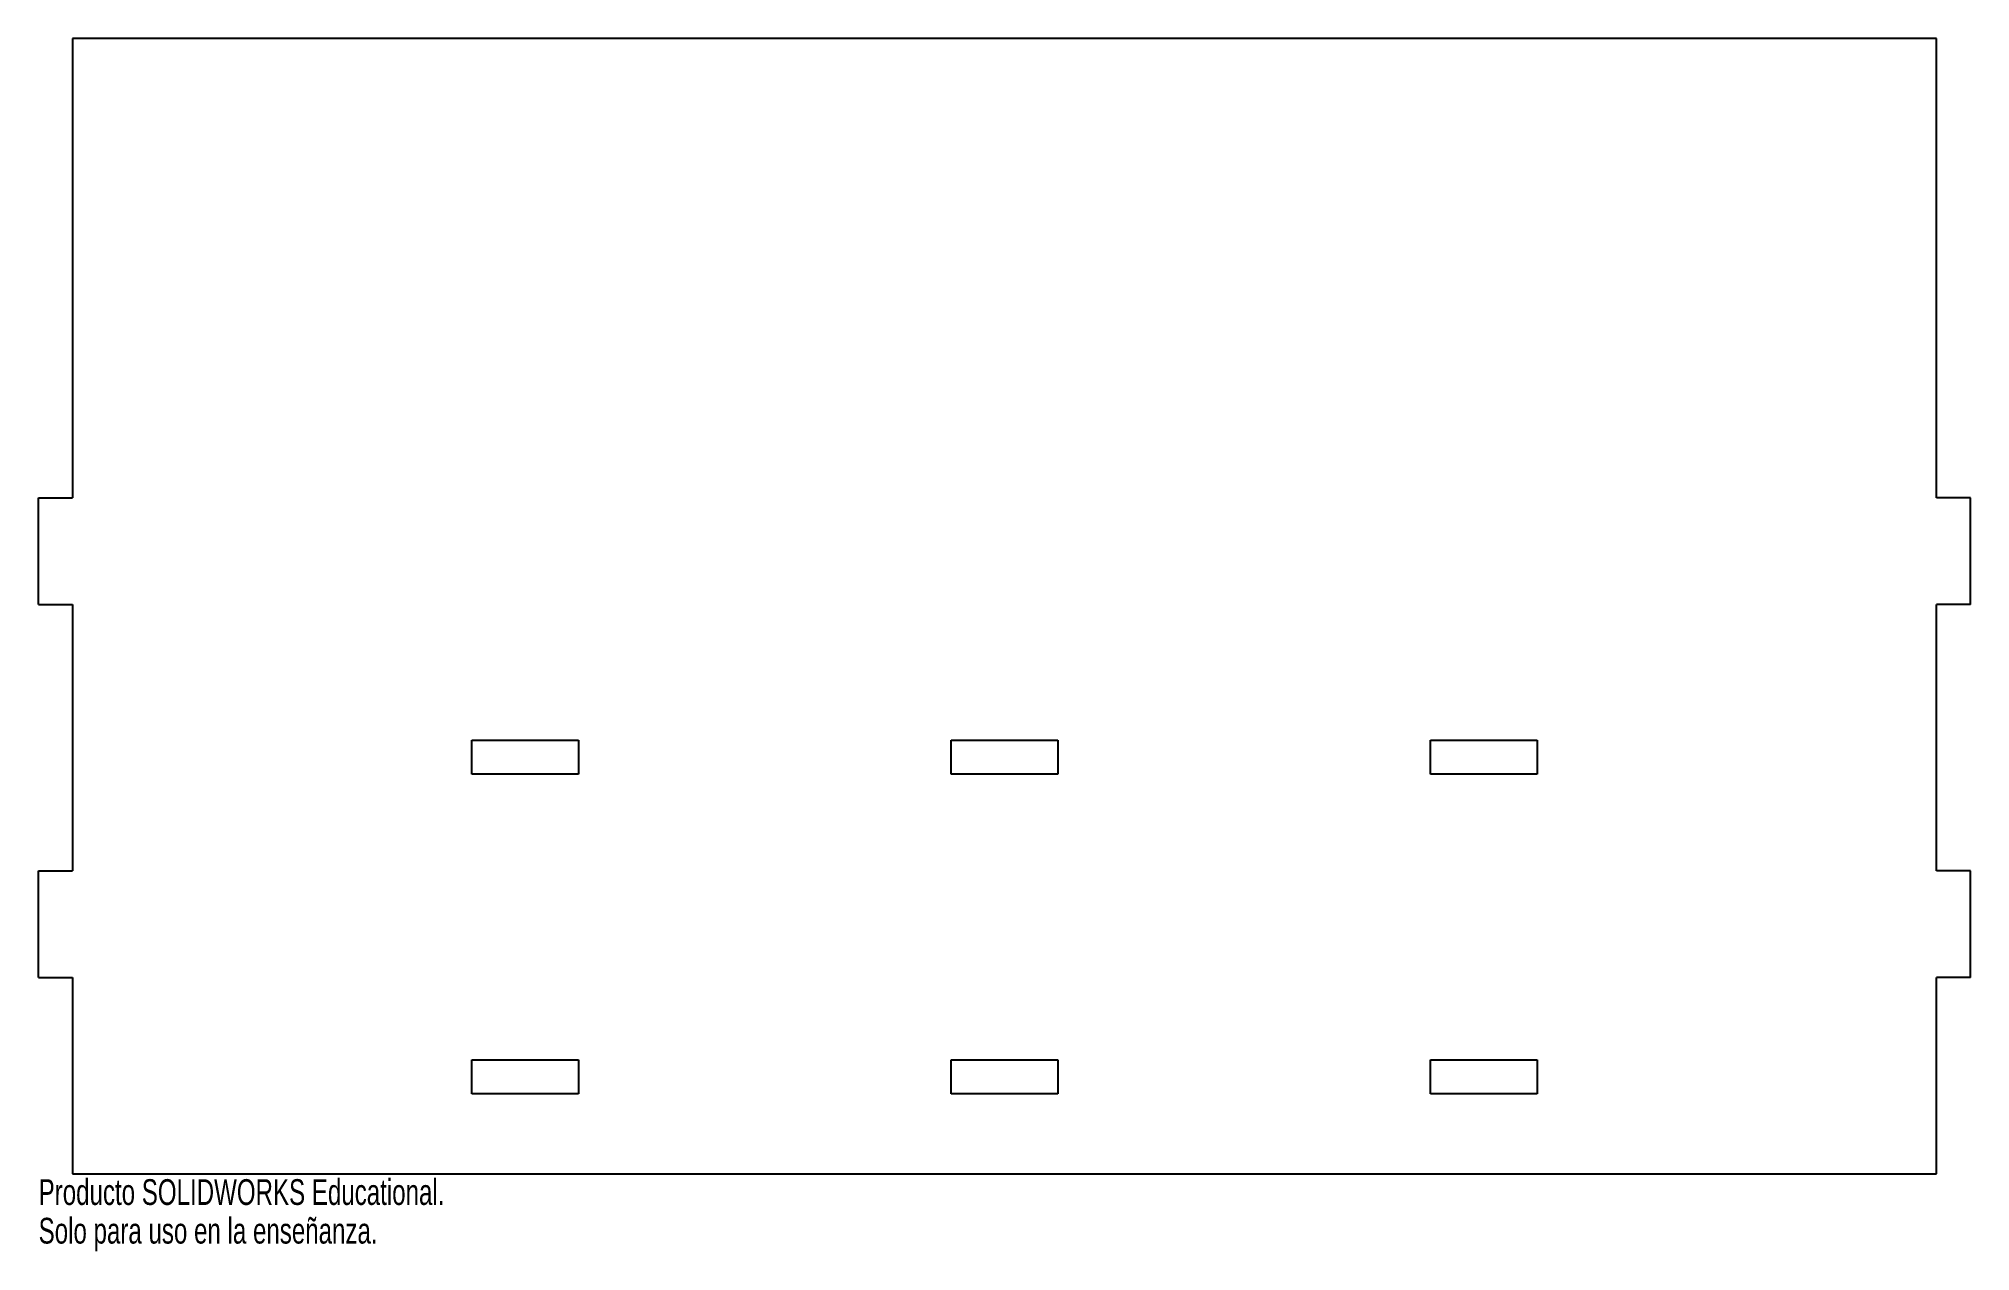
# Model space of a CAD drawing. Header units: millimetres. Extents: x -156 to 206, y -26 to 201.
import ezdxf

# ---------------------------------------------------------------- set-up
doc = ezdxf.new("R2010")
doc.units = ezdxf.units.MM
doc.styles.add('SLDTEXTSTYLE0', font='TXT', dxfattribs={"width": 0.7})

msp = doc.modelspace()

# ---------------------------------------------------------------- linework, layer by layer
at = {"color": 7, "linetype": 'Continuous', "lineweight": 25}
for p, q in [((200, 201.47), (-150, 201.47)), ((-150, 201.47), (-150, 115.31)), ((200, 115.31), (200, 201.47)), ((-156.35, 95.31), (-156.35, 115.31)), ((-156.35, 115.31), (-150, 115.31)), ((206.35, 115.31), (200, 115.31)), ((206.35, 95.31), (206.35, 115.31)), ((-156.35, 95.31), (-150, 95.31)), ((-150, 95.31), (-150, 45.31)), ((206.35, 95.31), (200, 95.31)), ((200, 45.31), (200, 95.31)), ((-75, 63.47), (-75, 69.82)), ((-75, 69.82), (-55, 69.82)), ((-55, 69.82), (-55, 63.47)), ((15, 63.47), (15, 69.82)), ((15, 69.82), (35, 69.82)), ((35, 69.82), (35, 63.47)), ((105, 63.47), (105, 69.82)), ((105, 69.82), (125, 69.82)), ((125, 69.82), (125, 63.47)), ((-55, 63.47), (-75, 63.47)), ((35, 63.47), (15, 63.47)), ((125, 63.47), (105, 63.47)), ((-156.35, 25.31), (-156.35, 45.31)), ((-156.35, 45.31), (-150, 45.31)), ((206.35, 45.31), (200, 45.31)), ((206.35, 25.31), (206.35, 45.31)), ((-156.35, 25.31), (-150, 25.31)), ((-150, 25.31), (-150, -11.53)), ((206.35, 25.31), (200, 25.31)), ((200, -11.53), (200, 25.31)), ((-75, 9.82), (-55, 9.82)), ((-75, 3.47), (-75, 9.82)), ((-55, 9.82), (-55, 3.47)), ((15, 9.82), (35, 9.82)), ((15, 3.47), (15, 9.82)), ((35, 9.82), (35, 3.47)), ((105, 9.82), (125, 9.82)), ((105, 3.47), (105, 9.82)), ((125, 9.82), (125, 3.47)), ((-55, 3.47), (-75, 3.47)), ((35, 3.47), (15, 3.47)), ((125, 3.47), (105, 3.47)), ((-150, -11.53), (200, -11.53))]:
    msp.add_line(p, q, dxfattribs=at)

# ---------------------------------------------------------------- texts
at = {"color": 7, "linetype": 'Continuous', "char_height": 4.8336, "attachment_point": 1, "style": 'SLDTEXTSTYLE0'}
for s, insert in [('Producto SOLIDWORKS Educational.', (-156.35, -12.55)), ('Solo para uso en la enseñanza.', (-156.35, -19.8))]:
    msp.add_mtext(s, dxfattribs=dict(at, insert=insert))

doc.saveas('drawing.dxf')
